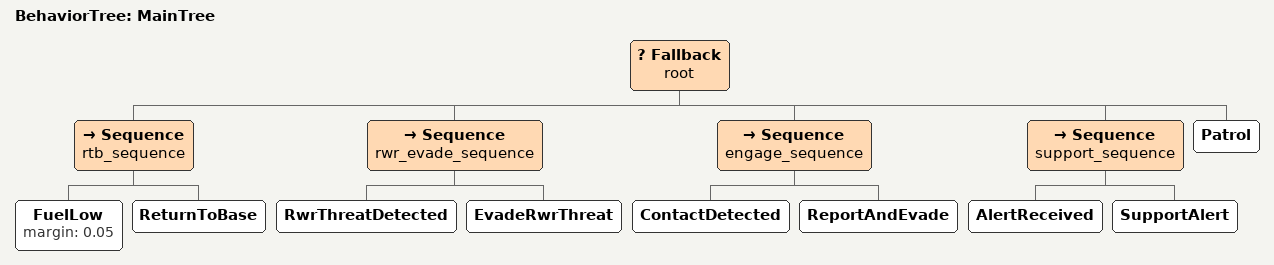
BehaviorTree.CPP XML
<root main_tree_to_execute="MainTree">
  <BehaviorTree ID="MainTree">
    <Fallback name="root">

      <Sequence name="rtb_sequence">
        <FuelLow margin="0.05"/>
        <ReturnToBase/>
      </Sequence>

      <Sequence name="rwr_evade_sequence">
        <RwrThreatDetected/>
        <EvadeRwrThreat/>
      </Sequence>

      <Sequence name="engage_sequence">
        <ContactDetected/>
        <ReportAndEvade/>
      </Sequence>

      <Sequence name="support_sequence">
        <AlertReceived/>
        <SupportAlert/>
      </Sequence>

      <Patrol/>

    </Fallback>
  </BehaviorTree>
</root>
